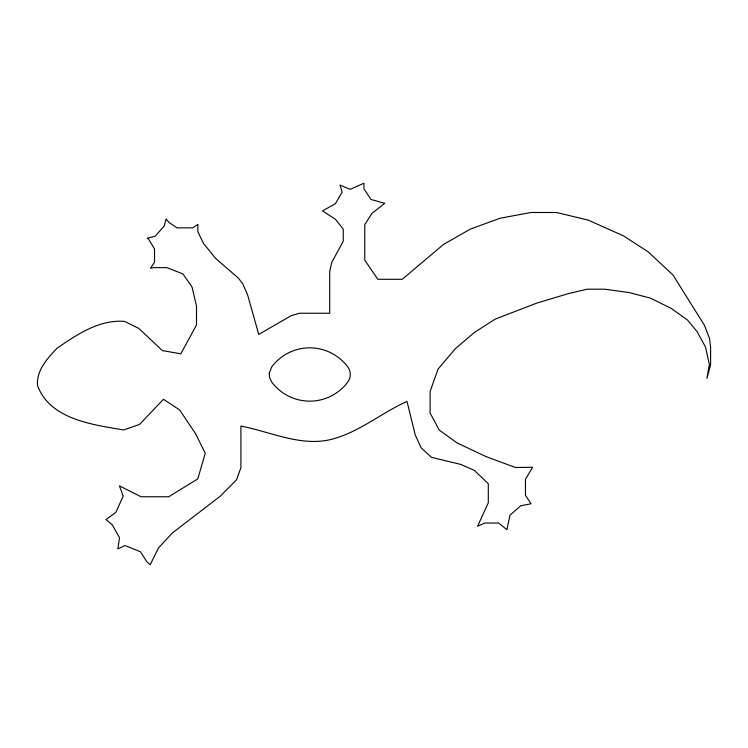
<?xml version="1.0" encoding="UTF-8"?>
<svg xmlns="http://www.w3.org/2000/svg" width="748" height="748" viewBox="0 0 748 748"><rect width="100%" height="100%" fill="white"/><g stroke="black" fill="none" stroke-linecap="round" stroke-linejoin="round"><path stroke-width="1.12" d="M269.271 373.149L269.486 377.16L271.692 382.022A47.433 47.433 0 0 0 347.801 382.022C351.102 377.703 351.102 371.279 347.801 366.959A47.433 47.433 0 0 0 271.692 366.959L269.271 373.149M119.558 537.775L117.838 548.892L125.038 545.544L140.39 551.715L146.851 561.739L150.17 564.749L158.511 547.947L172.208 533.09L220.267 496.186L236.602 479.711L240.921 467.622L240.921 426.061C271.234 431.914 302.435 447.687 333.683 438.777C360.517 431.129 381.845 412.69 407.015 401.414L415.252 434.971L421.031 447.641L431.484 457.346L460.796 464.415L474.438 470.455L488.304 483.76L488.304 502.796L477.57 526.293L484.695 523.02L498.589 523.02L506.929 529.706L509.968 515.185L520.673 505.807L531.033 503.75L525.47 495.288L525.47 479.197L532.651 467.238L515.531 467.519L485.976 456.579L457.047 442.9L439.272 430.1L430.109 413.055L430.109 391.475L438.019 369.157L455.457 348.559L474.55 332.346L495.223 319.116L537.064 303.015L569.088 293.422L587.217 289.196L604.814 289.196L629.395 292.608L650.293 298.097L671.171 308.354L687.468 320.004L697.155 331.729L705.514 347.063L709.356 364.556L706.907 378.376L710.6 364.828L710.6 347.025L709.515 338.405L704.448 325.333L672.957 274.955L648.236 251.917L623.495 235.854L588.152 220.108L556.475 212.488L531.015 212.488L500.019 218.257L470.324 229.103L443.564 244.39L402.246 279.284L377.777 279.284L364.772 260.154L364.772 224.615L372.036 213.283L384.762 203.334L370.98 199.445L363.902 188.72L363.902 183.251L350.148 189.375L340.022 185.037L342.163 192.105L335.422 203.662L322.519 210.899L335.459 219.295L343.248 229.159L343.248 241.258L331.794 262.324L329.7 271.505L329.7 313.244L299.611 313.244L291.374 315.581L258.743 334.412L247.635 294.955L242.707 283.782L238.528 278.303L215.602 258.35L203.484 243.418L197.883 231.777L197.883 224.363L192.909 227.859L177.033 227.859L169.039 222.465L166.056 219.005L164.233 225.98L155.117 236.256L147.253 238.126L148.478 238.958L154.518 248.972L154.518 262.268L150.498 268.289L153.751 267.625L166.795 267.625L182.942 273.918L192.04 287.017L196.509 306.11L196.509 324.978L180.82 353.795L162.466 350.625L138.791 328.381L124.598 321.406C99.512 319.256 76.745 334.627 57.044 348.259C47.236 358.535 36.493 370.195 37.512 385.444C49.789 419.385 92.752 424.705 123.663 429.941L139.493 424.462L163.475 399.301L179.576 409.876L195.508 433.606L205.27 453.232L197.79 478.926L168.702 496.775L141.138 496.775L119.418 485.873L123.196 496.139L115.856 512.361L106.057 519.58L112.275 524.834L119.558 537.775"/></g></svg>
